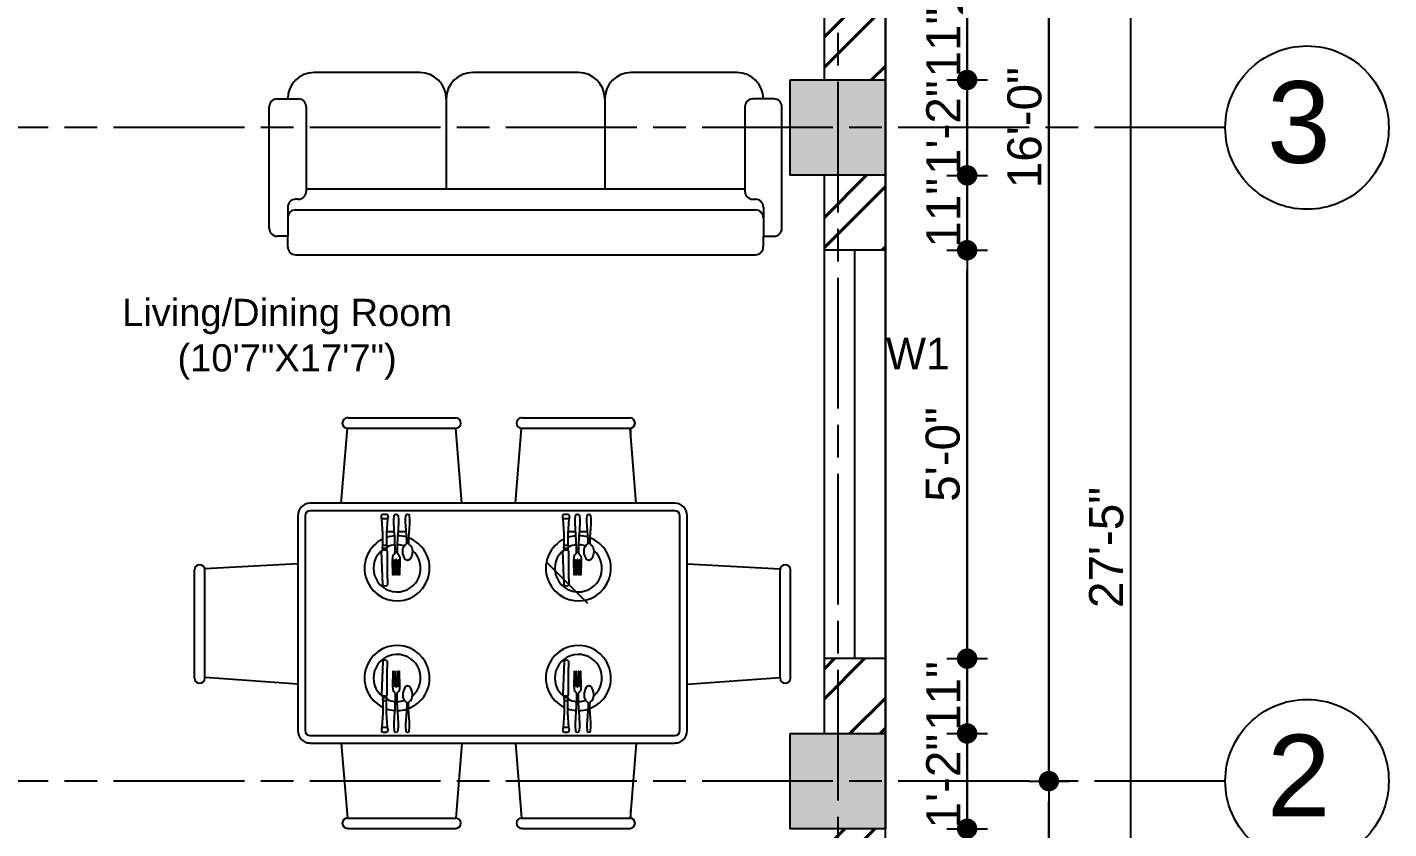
# Model space of a CAD drawing. Header units: inches. Extents: x 115570 to 265311, y 61168 to 314550.
# Drawn here: x 150436.3 to 150636.2, y 81296.6 to 81414.4 of the extents above; entities that cross this region are included whole.
import ezdxf

# ---------------------------------------------------------------- set-up
doc = ezdxf.new("R2010")
doc.units = ezdxf.units.IN
doc.header["$MEASUREMENT"] = 0
doc.linetypes.add('ACAD_ISO08W100', pattern=[36, 24, -3, 6, -3])
doc.layers.get('0').update_dxf_attribs({"lineweight": 25})
doc.layers.add('0 wall', color=7, linetype='Continuous', lineweight=40)
doc.layers.add('0_center line', color=4, linetype='ACAD_ISO08W100', transparency=0.5)
doc.layers.add('doors and windows', color=240, linetype='Continuous')
doc.styles.add('arial.', font='arial.ttf')
doc.styles.add('bimal', font='comic.ttf')
doc.styles.get("Standard").update_dxf_attribs({"font": 'arial.ttf'})
doc.dimstyles.new('interior dimension', dxfattribs={"dimscale": 0, "dimtxt": 5, "dimasz": 3, "dimexe": 3, "dimexo": 3, "dimgap": 1, "dimtad": 1, "dimdec": 0, "dimrnd": 0.25, "dimzin": 3, "dimdsep": 46, "dimlunit": 4, "dimtxsty": 'arial.', "dimblk": 'DOT', "dimcen": 3, "dimdle": 6, "dimclrd": 4, "dimclre": 256, "dimclrt": 7, "dimazin": 0, "dimtfac": 1, "dimtdec": 0, "dimtix": 1, "dimtmove": 2, "dimatfit": 3, "dimfxl": 3, "dimfxlon": 1, "dimtolj": 1, "dimtzin": 0, "dimlwd": -1, "dimlwe": -1, "dimarcsym": 0})
pattern_1 = [(45, (43013.2385, 46726.909), (-6.6291261, 6.6291261), []), (45, (43017.658, 46726.909), (-6.6291261, 6.6291261), [])]

# ---------------------------------------------------------------- blocks, each defined once
blk = doc.blocks.new('_Dot')
at = {"color": 0, "linetype": 'ByBlock', "lineweight": -2}
blk.add_line((-0.5, 0), (-1, 0), dxfattribs=at)
at = {"color": 0, "linetype": 'ByBlock', "const_width": 0.5}
blk.add_lwpolyline([(-0.25, 0, 1), (0.25, 0, 1)], format="xyb", close=True, dxfattribs=at)
blk = doc.blocks.new('*D331')
at = {"transparency": 16777216}
for p, q in [((150421.56, 81285.63), (150421.56, 81279.63)), ((150460.56, 81282.63), (150460.56, 81285.63))]:
    blk.add_line(p, q, dxfattribs=at)
at = {"color": 4, "transparency": 16777216}
blk.add_line((150457.56, 81282.63), (150424.56, 81282.63), dxfattribs=at)
at = {"layer": 'Defpoints', "color": 0, "transparency": 16777216}
for p in [(150421.56, 81296.61), (150421.56, 81282.63), (150460.56, 81282.6)]:
    blk.add_point(p, dxfattribs=at)
at = {"color": 4, "transparency": 16777216, "xscale": 3, "yscale": 3, "zscale": 3, "rotation": 180}
blk.add_blockref('_Dot', (150421.56, 81282.63), dxfattribs=at)
at = {"color": 4, "transparency": 16777216, "xscale": 3, "yscale": 3, "zscale": 3}
blk.add_blockref('_Dot', (150460.56, 81282.63), dxfattribs=at)
at = {"color": 7, "transparency": 16777216, "insert": (150441.06, 81286.18), "char_height": 5, "attachment_point": 5, "style": 'arial.'}
blk.add_mtext('\\A1;3\'-3"', dxfattribs=at)
blk = doc.blocks.new('*D346')
at = {"transparency": 16777216}
for p, q in [((150571.31, 81296.61), (150577.31, 81296.61)), ((150571.31, 81223.27), (150577.31, 81223.27))]:
    blk.add_line(p, q, dxfattribs=at)
at = {"color": 4, "transparency": 16777216}
blk.add_line((150574.31, 81226.27), (150574.31, 81293.61), dxfattribs=at)
at = {"layer": 'Defpoints', "color": 0, "transparency": 16777216}
for p in [(150562.31, 81296.61), (150574.31, 81296.61), (150562.31, 81223.27)]:
    blk.add_point(p, dxfattribs=at)
at = {"color": 4, "transparency": 16777216, "xscale": 3, "yscale": 3, "zscale": 3}
for p, rotation in [((150574.31, 81296.61), 90), ((150574.31, 81223.27), 270)]:
    blk.add_blockref('_Dot', p, dxfattribs=dict(at, rotation=rotation))
at = {"color": 7, "transparency": 16777216, "insert": (150570.75, 81259.94), "char_height": 5, "attachment_point": 5, "rotation": 90, "style": 'arial.'}
blk.add_mtext('\\A1;6\'-1"', dxfattribs=at)
blk = doc.blocks.new('*D347')
at = {"color": 4, "transparency": 16777216}
for p, q in [((150574.31, 81313.61), (150574.31, 81316.61)), ((150574.31, 81296.61), (150574.31, 81310.61)), ((150574.31, 81293.61), (150574.31, 81290.61))]:
    blk.add_line(p, q, dxfattribs=at)
at = {"transparency": 16777216}
for p, q in [((150571.31, 81310.61), (150577.31, 81310.61)), ((150571.31, 81296.61), (150577.31, 81296.61))]:
    blk.add_line(p, q, dxfattribs=at)
at = {"layer": 'Defpoints', "color": 0, "transparency": 16777216}
for p in [(150562.31, 81310.61), (150574.31, 81310.61), (150562.31, 81296.61)]:
    blk.add_point(p, dxfattribs=at)
at = {"color": 4, "transparency": 16777216, "xscale": 3, "yscale": 3, "zscale": 3}
for p, rotation in [((150574.31, 81310.61), 270), ((150574.31, 81296.61), 90)]:
    blk.add_blockref('_Dot', p, dxfattribs=dict(at, rotation=rotation))
at = {"color": 7, "transparency": 16777216, "insert": (150570.8, 81303.61), "char_height": 5, "attachment_point": 5, "rotation": 90, "style": 'arial.'}
blk.add_mtext('\\A1;1\'-2"', dxfattribs=at)
blk = doc.blocks.new('*D348')
at = {"color": 4, "transparency": 16777216}
for p, q in [((150574.31, 81324.6), (150574.31, 81327.6)), ((150574.31, 81310.61), (150574.31, 81321.6)), ((150574.31, 81307.61), (150574.31, 81304.61))]:
    blk.add_line(p, q, dxfattribs=at)
at = {"transparency": 16777216}
for p, q in [((150571.31, 81321.6), (150577.31, 81321.6)), ((150571.31, 81310.61), (150577.31, 81310.61))]:
    blk.add_line(p, q, dxfattribs=at)
at = {"layer": 'Defpoints', "color": 0, "transparency": 16777216}
for p in [(150562.31, 81321.6), (150574.31, 81321.6), (150562.31, 81310.61)]:
    blk.add_point(p, dxfattribs=at)
at = {"color": 4, "transparency": 16777216, "xscale": 3, "yscale": 3, "zscale": 3}
for p, rotation in [((150574.31, 81321.6), 270), ((150574.31, 81310.61), 90)]:
    blk.add_blockref('_Dot', p, dxfattribs=dict(at, rotation=rotation))
at = {"color": 7, "transparency": 16777216, "insert": (150570.8, 81316.11), "char_height": 5, "attachment_point": 5, "rotation": 90, "style": 'arial.'}
blk.add_mtext('\\A1;11"', dxfattribs=at)
blk = doc.blocks.new('*D349')
at = {"transparency": 16777216}
for p, q in [((150571.31, 81381.6), (150577.31, 81381.6)), ((150571.31, 81321.6), (150577.31, 81321.6))]:
    blk.add_line(p, q, dxfattribs=at)
at = {"color": 4, "transparency": 16777216}
blk.add_line((150574.31, 81324.6), (150574.31, 81378.6), dxfattribs=at)
at = {"layer": 'Defpoints', "color": 0, "transparency": 16777216}
for p in [(150562.31, 81381.6), (150574.31, 81381.6), (150562.31, 81321.6)]:
    blk.add_point(p, dxfattribs=at)
at = {"color": 4, "transparency": 16777216, "xscale": 3, "yscale": 3, "zscale": 3}
for p, rotation in [((150574.31, 81381.6), 90), ((150574.31, 81321.6), 270)]:
    blk.add_blockref('_Dot', p, dxfattribs=dict(at, rotation=rotation))
at = {"color": 7, "transparency": 16777216, "insert": (150570.75, 81351.6), "char_height": 5, "attachment_point": 5, "rotation": 90, "style": 'arial.'}
blk.add_mtext('\\A1;5\'-0"', dxfattribs=at)
blk = doc.blocks.new('*D350')
at = {"color": 4, "transparency": 16777216}
for p, q in [((150574.31, 81395.6), (150574.31, 81398.6)), ((150574.31, 81381.6), (150574.31, 81392.6)), ((150574.31, 81378.6), (150574.31, 81375.6))]:
    blk.add_line(p, q, dxfattribs=at)
at = {"transparency": 16777216}
for p, q in [((150571.31, 81392.6), (150577.31, 81392.6)), ((150571.31, 81381.6), (150577.31, 81381.6))]:
    blk.add_line(p, q, dxfattribs=at)
at = {"layer": 'Defpoints', "color": 0, "transparency": 16777216}
for p in [(150562.31, 81392.6), (150574.31, 81392.6), (150562.31, 81381.6)]:
    blk.add_point(p, dxfattribs=at)
at = {"color": 4, "transparency": 16777216, "xscale": 3, "yscale": 3, "zscale": 3}
for p, rotation in [((150574.31, 81392.6), 270), ((150574.31, 81381.6), 90)]:
    blk.add_blockref('_Dot', p, dxfattribs=dict(at, rotation=rotation))
at = {"color": 7, "transparency": 16777216, "insert": (150570.8, 81387.1), "char_height": 5, "attachment_point": 5, "rotation": 90, "style": 'arial.'}
blk.add_mtext('\\A1;11"', dxfattribs=at)
blk = doc.blocks.new('*D351')
at = {"color": 4, "transparency": 16777216}
for p, q in [((150574.31, 81409.61), (150574.31, 81412.61)), ((150574.31, 81392.6), (150574.31, 81406.61)), ((150574.31, 81389.6), (150574.31, 81386.6))]:
    blk.add_line(p, q, dxfattribs=at)
at = {"transparency": 16777216}
for p, q in [((150571.31, 81406.61), (150577.31, 81406.61)), ((150571.31, 81392.6), (150577.31, 81392.6))]:
    blk.add_line(p, q, dxfattribs=at)
at = {"layer": 'Defpoints', "color": 0, "transparency": 16777216}
for p in [(150562.31, 81406.61), (150574.31, 81406.61), (150562.31, 81392.6)]:
    blk.add_point(p, dxfattribs=at)
at = {"color": 4, "transparency": 16777216, "xscale": 3, "yscale": 3, "zscale": 3}
for p, rotation in [((150574.31, 81406.61), 270), ((150574.31, 81392.6), 90)]:
    blk.add_blockref('_Dot', p, dxfattribs=dict(at, rotation=rotation))
at = {"color": 7, "transparency": 16777216, "insert": (150570.8, 81399.61), "char_height": 5, "attachment_point": 5, "rotation": 90, "style": 'arial.'}
blk.add_mtext('\\A1;1\'-2"', dxfattribs=at)
blk = doc.blocks.new('*D352')
at = {"color": 4, "transparency": 16777216}
for p, q in [((150574.31, 81420.61), (150574.31, 81423.61)), ((150574.31, 81406.61), (150574.31, 81417.61)), ((150574.31, 81403.61), (150574.31, 81400.61))]:
    blk.add_line(p, q, dxfattribs=at)
at = {"transparency": 16777216}
for p, q in [((150571.31, 81417.61), (150577.31, 81417.61)), ((150571.31, 81406.61), (150577.31, 81406.61))]:
    blk.add_line(p, q, dxfattribs=at)
at = {"layer": 'Defpoints', "color": 0, "transparency": 16777216}
for p in [(150562.31, 81417.61), (150574.31, 81417.61), (150562.31, 81406.61)]:
    blk.add_point(p, dxfattribs=at)
at = {"color": 4, "transparency": 16777216, "xscale": 3, "yscale": 3, "zscale": 3}
for p, rotation in [((150574.31, 81417.61), 270), ((150574.31, 81406.61), 90)]:
    blk.add_blockref('_Dot', p, dxfattribs=dict(at, rotation=rotation))
at = {"color": 7, "transparency": 16777216, "insert": (150570.8, 81412.11), "char_height": 5, "attachment_point": 5, "rotation": 90, "style": 'arial.'}
blk.add_mtext('\\A1;11"', dxfattribs=at)
blk = doc.blocks.new('*D356')
at = {"transparency": 16777216}
for p, q in [((150583.31, 81303.61), (150589.31, 81303.61)), ((150583.31, 81180.27), (150589.31, 81180.27))]:
    blk.add_line(p, q, dxfattribs=at)
at = {"color": 4, "transparency": 16777216}
blk.add_line((150586.31, 81183.27), (150586.31, 81300.61), dxfattribs=at)
at = {"layer": 'Defpoints', "color": 0, "transparency": 16777216}
for p in [(150562.31, 81303.61), (150586.31, 81303.61), (150562.31, 81180.27)]:
    blk.add_point(p, dxfattribs=at)
at = {"color": 4, "transparency": 16777216, "xscale": 3, "yscale": 3, "zscale": 3}
for p, rotation in [((150586.31, 81303.61), 90), ((150586.31, 81180.27), 270)]:
    blk.add_blockref('_Dot', p, dxfattribs=dict(at, rotation=rotation))
at = {"color": 7, "transparency": 16777216, "insert": (150582.75, 81241.94), "char_height": 5, "attachment_point": 5, "rotation": 90, "style": 'arial.'}
blk.add_mtext('\\A1;10\'-3"', dxfattribs=at)
blk = doc.blocks.new('*D357')
at = {"transparency": 16777216}
for p, q in [((150583.31, 81495.61), (150589.31, 81495.61)), ((150583.31, 81303.61), (150589.31, 81303.61))]:
    blk.add_line(p, q, dxfattribs=at)
at = {"color": 4, "transparency": 16777216}
blk.add_line((150586.31, 81306.61), (150586.31, 81492.61), dxfattribs=at)
at = {"layer": 'Defpoints', "color": 0, "transparency": 16777216}
for p in [(150562.31, 81495.61), (150586.31, 81495.61), (150562.31, 81303.61)]:
    blk.add_point(p, dxfattribs=at)
at = {"color": 4, "transparency": 16777216, "xscale": 3, "yscale": 3, "zscale": 3}
for p, rotation in [((150586.31, 81495.61), 90), ((150586.31, 81303.61), 270)]:
    blk.add_blockref('_Dot', p, dxfattribs=dict(at, rotation=rotation))
at = {"color": 7, "transparency": 16777216, "insert": (150582.75, 81399.61), "char_height": 5, "attachment_point": 5, "rotation": 90, "style": 'arial.'}
blk.add_mtext('\\A1;16\'-0"', dxfattribs=at)
blk = doc.blocks.new('*D358')
at = {"transparency": 16777216}
for p, q in [((150595.31, 81502.61), (150601.31, 81502.61)), ((150595.31, 81173.27), (150601.31, 81173.27))]:
    blk.add_line(p, q, dxfattribs=at)
at = {"color": 4, "transparency": 16777216}
blk.add_line((150598.31, 81499.61), (150598.31, 81176.27), dxfattribs=at)
at = {"layer": 'Defpoints', "color": 0, "transparency": 16777216}
for p in [(150562.31, 81502.61), (150562.31, 81173.27), (150598.31, 81173.27)]:
    blk.add_point(p, dxfattribs=at)
at = {"color": 4, "transparency": 16777216, "xscale": 3, "yscale": 3, "zscale": 3}
for p, rotation in [((150598.31, 81502.61), 90), ((150598.31, 81173.27), 270)]:
    blk.add_blockref('_Dot', p, dxfattribs=dict(at, rotation=rotation))
at = {"color": 7, "transparency": 16777216, "insert": (150594.75, 81337.94), "char_height": 5, "attachment_point": 5, "rotation": 90, "style": 'arial.'}
blk.add_mtext('\\A1;27\'-5"', dxfattribs=at)

msp = doc.modelspace()

# ---------------------------------------------------------------- hatches: boundary and pattern name
h = msp.add_hatch(color=256)
h.dxf.hatch_style = 1
h.paths.add_polyline_path([(150548.31, 81392.61), (150562.31, 81392.61), (150562.31, 81406.61), (150548.31, 81406.61)])
h = msp.add_hatch(color=256)
h.dxf.hatch_style = 1
h.paths.add_polyline_path([(150548.31, 81296.61), (150562.31, 81296.61), (150562.31, 81310.61), (150548.31, 81310.61)])
at = {"layer": '0 wall', "transparency": 33554585}
h = msp.add_hatch(dxfattribs=at)
h.set_pattern_fill('ANSI32', color=256, scale=25)
h.set_pattern_definition(pattern_1)
h.paths.add_polyline_path([(150562.31, 81417.61), (150553.31, 81417.61), (150553.31, 81406.61), (150562.31, 81406.61)])
h.paths.add_polyline_path([(150562.31, 81488.61), (150553.31, 81488.61), (150553.31, 81477.61), (150562.31, 81477.61)])
h.paths.add_polyline_path([(150548.31, 81502.61), (150538.93, 81502.61), (150538.93, 81493.61), (150548.31, 81493.61)])
h.paths.add_polyline_path([(150478.93, 81502.61), (150469.56, 81502.61), (150469.56, 81493.61), (150478.93, 81493.61)])
h = msp.add_hatch(dxfattribs=at)
h.set_pattern_fill('ANSI32', color=256, scale=25)
h.set_pattern_definition(pattern_1)
h.paths.add_polyline_path([(150562.31, 81392.61), (150553.31, 81392.61), (150553.31, 81381.6), (150562.31, 81381.6)])
h.paths.add_polyline_path([(150562.31, 81321.6), (150553.31, 81321.6), (150553.31, 81310.61), (150562.31, 81310.61)])
h = msp.add_hatch(dxfattribs=at)
h.set_pattern_fill('ANSI32', color=256, scale=25)
h.set_pattern_definition(pattern_1)
h.paths.add_polyline_path([(150314.18, 81182.27), (150280.81, 81182.27), (150280.81, 81173.27), (150314.18, 81173.27)])
h.paths.add_polyline_path([(150407.56, 81182.27), (150374.18, 81182.27), (150374.18, 81173.27), (150407.56, 81173.27), (150407.56, 81173.28)])
h.paths.add_polyline_path([(150454.93, 81182.27), (150421.56, 81182.27), (150421.56, 81173.27), (150454.93, 81173.27)])
h.paths.add_polyline_path([(150548.31, 81182.27), (150514.93, 81182.27), (150514.93, 81173.27), (150548.31, 81173.27)])
h.paths.add_polyline_path([(150562.31, 81296.6), (150562.31, 81296.61), (150553.31, 81296.61), (150553.31, 81282.61), (150460.56, 81282.6), (150460.56, 81278.6), (150553.31, 81278.61), (150553.31, 81223.27), (150562.31, 81223.27)])

# ---------------------------------------------------------------- linework, layer by layer
for p, q in [((150553.31, 81488.61), (150553.31, 81406.61)), ((150562.31, 81488.61), (150562.31, 81406.61)), ((150493.96, 81407.71), (150478.44, 81407.71)), ((150517.24, 81407.71), (150501.72, 81407.71)), ((150540.52, 81407.71), (150525, 81407.71)), ((150473.01, 81403.83), (150476.12, 81403.83)), ((150497.84, 81403.83), (150497.84, 81390.64)), ((150521.12, 81403.83), (150521.12, 81390.64)), ((150545.95, 81403.83), (150542.84, 81403.83)), ((150471.85, 81384.82), (150471.85, 81402.66)), ((150477.28, 81402.66), (150477.28, 81390.25)), ((150541.68, 81402.66), (150541.68, 81390.25)), ((150547.11, 81384.82), (150547.11, 81402.66)), ((150553.31, 81392.6), (150553.31, 81310.6)), ((150562.31, 81392.6), (150562.31, 81310.6)), ((150477.28, 81390.64), (150541.68, 81390.64)), ((150474.57, 81387.92), (150474.57, 81385.98)), ((150476.12, 81389.08), (150475.73, 81389.08)), ((150475.73, 81387.53), (150543.23, 81387.53)), ((150542.84, 81389.08), (150543.23, 81389.08)), ((150544.4, 81387.92), (150544.4, 81385.98)), ((150474.57, 81386.37), (150474.57, 81383.65)), ((150544.4, 81386.37), (150544.4, 81383.65)), ((150474.57, 81383.65), (150473.01, 81383.65)), ((150474.57, 81382.1), (150474.57, 81383.65)), ((150544.4, 81382.1), (150544.4, 81383.65)), ((150544.4, 81383.65), (150545.95, 81383.65)), ((150475.73, 81380.94), (150543.23, 81380.94)), ((150482.42, 81344.43), (150483.32, 81355.45)), ((150483.44, 81356.98), (150483.32, 81356.98)), ((150483.32, 81355.45), (150499.25, 81355.45)), ((150483.44, 81356.98), (150499.12, 81356.98)), ((150499.12, 81356.98), (150499.12, 81356.98)), ((150499.12, 81356.98), (150499.24, 81356.98)), ((150500.14, 81344.43), (150499.25, 81355.45)), ((150508, 81344.43), (150508.89, 81355.45)), ((150509.02, 81356.98), (150508.9, 81356.98)), ((150508.9, 81355.45), (150524.83, 81355.45)), ((150509.02, 81356.98), (150524.7, 81356.98)), ((150524.7, 81356.98), (150524.82, 81356.98)), ((150524.7, 81356.98), (150524.7, 81356.98)), ((150525.72, 81344.43), (150524.83, 81355.45)), ((150524.93, 81354.21), (150524.93, 81355.46)), ((150508.55, 81351.2), (150508.63, 81351.2)), ((150525.09, 81351.2), (150525.17, 81351.2)), ((150531.4, 81344.43), (150477.86, 81344.43)), ((150531.4, 81343.33), (150477.86, 81343.33)), ((150476.04, 81342.6), (150476.04, 81311.03)), ((150477.13, 81342.6), (150477.13, 81311.03)), ((150489.23, 81342.13), (150488.39, 81342.13)), ((150515.85, 81342.13), (150515.01, 81342.13)), ((150532.13, 81311.03), (150532.13, 81342.6)), ((150533.22, 81311.03), (150533.22, 81342.6)), ((150490.22, 81340.25), (150489.11, 81340.25)), ((150491.98, 81340.25), (150490.75, 81340.25)), ((150516.84, 81340.25), (150515.73, 81340.25)), ((150518.6, 81340.25), (150517.37, 81340.25)), ((150489.09, 81338.22), (150488.53, 81338.22)), ((150489.09, 81337.8), (150488.53, 81337.8)), ((150489.09, 81337.52), (150488.53, 81337.52)), ((150490.35, 81337.73), (150490.62, 81337.73)), ((150490.62, 81337.25), (150490.35, 81337.25)), ((150492.28, 81338.94), (150492.05, 81338.94)), ((150492.28, 81338.58), (150492.05, 81338.58)), ((150515.71, 81338.22), (150515.15, 81338.22)), ((150515.71, 81337.8), (150515.15, 81337.8)), ((150515.71, 81337.52), (150515.15, 81337.52)), ((150516.97, 81337.73), (150517.24, 81337.73)), ((150517.24, 81337.25), (150516.97, 81337.25)), ((150518.9, 81338.94), (150518.67, 81338.94)), ((150518.9, 81338.58), (150518.67, 81338.58)), ((150476.04, 81335.55), (150462.39, 81334.77)), ((150518.65, 81329.69), (150512.65, 81335.69)), ((150533.22, 81335.55), (150546.87, 81334.77)), ((150460.88, 81318.73), (150460.88, 81334.66)), ((150462.41, 81334.53), (150462.41, 81334.65)), ((150462.41, 81318.85), (150462.41, 81334.53)), ((150462.41, 81334.53), (150462.41, 81334.53)), ((150546.85, 81334.53), (150546.85, 81334.65)), ((150546.85, 81318.85), (150546.85, 81334.53)), ((150546.85, 81334.53), (150546.85, 81334.53)), ((150548.38, 81318.73), (150548.38, 81334.66)), ((150462.41, 81318.85), (150462.41, 81318.73)), ((150476.04, 81317.84), (150462.41, 81318.85)), ((150533.22, 81317.84), (150546.85, 81318.85)), ((150546.85, 81318.85), (150546.85, 81318.73)), ((150489.09, 81316.11), (150488.53, 81316.11)), ((150489.09, 81315.83), (150488.53, 81315.83)), ((150489.09, 81315.41), (150488.53, 81315.41)), ((150490.62, 81316.38), (150490.35, 81316.38)), ((150490.35, 81315.9), (150490.62, 81315.9)), ((150515.71, 81316.11), (150515.15, 81316.11)), ((150515.71, 81315.83), (150515.15, 81315.83)), ((150515.71, 81315.41), (150515.15, 81315.41)), ((150517.24, 81316.38), (150516.97, 81316.38)), ((150516.97, 81315.9), (150517.24, 81315.9)), ((150492.28, 81315.04), (150492.05, 81315.04)), ((150492.28, 81314.69), (150492.05, 81314.69)), ((150518.9, 81315.04), (150518.67, 81315.04)), ((150518.9, 81314.69), (150518.67, 81314.69)), ((150489.23, 81311.5), (150488.39, 81311.5)), ((150515.85, 81311.5), (150515.01, 81311.5)), ((150477.86, 81310.3), (150531.4, 81310.3)), ((150477.86, 81309.2), (150531.4, 81309.2)), ((150482.42, 81309.2), (150483.32, 81298.17)), ((150500.14, 81309.2), (150499.25, 81298.18)), ((150508, 81309.2), (150508.89, 81298.17)), ((150525.72, 81309.2), (150524.83, 81298.18)), ((150499.51, 81302.43), (150499.59, 81302.43)), ((150525.09, 81302.43), (150525.17, 81302.43)), ((150524.93, 81298.17), (150524.93, 81299.41)), ((150483.32, 81298.18), (150499.25, 81298.18)), ((150508.9, 81298.18), (150524.83, 81298.18)), ((150483.44, 81296.65), (150483.32, 81296.65)), ((150483.44, 81296.65), (150499.12, 81296.65)), ((150499.12, 81296.65), (150499.24, 81296.65)), ((150499.12, 81296.65), (150499.12, 81296.65)), ((150509.02, 81296.65), (150508.9, 81296.65)), ((150509.02, 81296.65), (150524.7, 81296.65)), ((150524.7, 81296.65), (150524.82, 81296.65)), ((150524.7, 81296.65), (150524.7, 81296.65))]:
    msp.add_line(p, q)
at = {"transparency": 33554508}
for points in [[(150230.81, 81538.61), (150598.31, 81538.61), (150598.31, 81137.27), (150230.81, 81137.27)], [(150242.81, 81526.61), (150586.31, 81526.61), (150586.31, 81149.27), (150242.81, 81149.27)], [(150254.81, 81514.61), (150574.31, 81514.61), (150574.31, 81161.27), (150254.81, 81161.27)]]:
    msp.add_lwpolyline(points, close=True, dxfattribs=at)
for points in [[(150266.81, 81173.28), (150562.31, 81173.28), (150562.31, 81502.61), (150266.81, 81502.61)], [(150548.31, 81406.61), (150562.31, 81406.61), (150562.31, 81392.61), (150548.31, 81392.61)], [(150548.31, 81310.61), (150562.31, 81310.61), (150562.31, 81296.61), (150548.31, 81296.61)]]:
    msp.add_lwpolyline(points, close=True)
for points in [[(150489.23, 81342.76, -0.204141), (150489.23, 81342.13), (150489.09, 81339.97), (150489.09, 81338.22), (150489.16, 81337.94), (150489.09, 81337.8), (150489.09, 81337.52), (150489.16, 81337.32, 0.015744), (150489.23, 81332.42, -0.538165), (150488.53, 81332.42), (150488.32, 81337.32), (150488.53, 81337.52), (150488.53, 81337.8), (150488.46, 81337.94), (150488.53, 81338.22), (150488.53, 81339.97), (150488.39, 81342.13, -0.204141), (150488.39, 81342.76), (150488.6, 81342.83), (150489.02, 81342.83)], [(150492.46, 81342.03), (150492.46, 81341.55, 0.013852), (150492.28, 81338.94), (150492.28, 81338.58, 0.321801), (150492.49, 81338.29, -0.220637), (150492.85, 81337.7, -0.151079), (150492.58, 81336.29, -0.601255), (150491.75, 81336.29, -0.098298), (150491.45, 81337.28, -0.173345), (150491.66, 81338.11, -0.127575), (150491.93, 81338.35, 0.108886), (150492.05, 81338.58), (150492.05, 81338.94, 0.013852), (150491.87, 81341.55), (150491.87, 81342.03), (150491.93, 81342.62, -0.903848), (150492.4, 81342.62)], [(150515.85, 81342.76, -0.204141), (150515.85, 81342.13), (150515.71, 81339.97), (150515.71, 81338.22), (150515.78, 81337.94), (150515.71, 81337.8), (150515.71, 81337.52), (150515.78, 81337.32, 0.015744), (150515.85, 81332.42, -0.538165), (150515.15, 81332.42), (150514.95, 81337.32), (150515.15, 81337.52), (150515.15, 81337.8), (150515.08, 81337.94), (150515.15, 81338.22), (150515.15, 81339.97), (150515.01, 81342.13, -0.204141), (150515.01, 81342.76), (150515.22, 81342.83), (150515.64, 81342.83)], [(150519.08, 81342.03), (150519.08, 81341.55, 0.013852), (150518.9, 81338.94), (150518.9, 81338.58, 0.321801), (150519.11, 81338.29, -0.220637), (150519.47, 81337.7, -0.151079), (150519.2, 81336.29, -0.601255), (150518.37, 81336.29, -0.098298), (150518.07, 81337.28, -0.173345), (150518.28, 81338.11, -0.127575), (150518.55, 81338.35, 0.108886), (150518.67, 81338.58), (150518.67, 81338.94, 0.013852), (150518.49, 81341.55), (150518.49, 81342.03), (150518.55, 81342.62, -0.903848), (150519.02, 81342.62)], [(150489.23, 81310.86, 0.204141), (150489.23, 81311.5), (150489.09, 81313.66), (150489.09, 81315.41), (150489.16, 81315.69), (150489.09, 81315.83), (150489.09, 81316.11), (150489.16, 81316.31, -0.015744), (150489.23, 81321.2, 0.538165), (150488.53, 81321.2), (150488.32, 81316.31), (150488.53, 81316.11), (150488.53, 81315.83), (150488.46, 81315.69), (150488.53, 81315.41), (150488.53, 81313.66), (150488.39, 81311.5, 0.204141), (150488.39, 81310.86), (150488.6, 81310.79), (150489.02, 81310.79)], [(150515.85, 81310.86, 0.204141), (150515.85, 81311.5), (150515.71, 81313.66), (150515.71, 81315.41), (150515.78, 81315.69), (150515.71, 81315.83), (150515.71, 81316.11), (150515.78, 81316.31, -0.015744), (150515.85, 81321.2, 0.538165), (150515.15, 81321.2), (150514.95, 81316.31), (150515.15, 81316.11), (150515.15, 81315.83), (150515.08, 81315.69), (150515.15, 81315.41), (150515.15, 81313.66), (150515.01, 81311.5, 0.204141), (150515.01, 81310.86), (150515.22, 81310.79), (150515.64, 81310.79)], [(150492.46, 81311.6), (150492.46, 81312.08, -0.013852), (150492.28, 81314.69), (150492.28, 81315.04, -0.321801), (150492.49, 81315.34, 0.220637), (150492.85, 81315.93, 0.151079), (150492.58, 81317.34, 0.601255), (150491.75, 81317.34, 0.098298), (150491.45, 81316.34, 0.173345), (150491.66, 81315.52, 0.127575), (150491.93, 81315.28, -0.108886), (150492.05, 81315.04), (150492.05, 81314.69, -0.013852), (150491.87, 81312.08), (150491.87, 81311.6), (150491.93, 81311.01, 0.903848), (150492.4, 81311.01)], [(150519.08, 81311.6), (150519.08, 81312.08, -0.013852), (150518.9, 81314.69), (150518.9, 81315.04, -0.321801), (150519.11, 81315.34, 0.220637), (150519.47, 81315.93, 0.151079), (150519.2, 81317.34, 0.601255), (150518.37, 81317.34, 0.098298), (150518.07, 81316.34, 0.173345), (150518.28, 81315.52, 0.127575), (150518.55, 81315.28, -0.108886), (150518.67, 81315.04), (150518.67, 81314.69, -0.013852), (150518.49, 81312.08), (150518.49, 81311.6), (150518.55, 81311.01, 0.903848), (150519.02, 81311.01)]]:
    msp.add_lwpolyline(points, format="xyb", close=True)
for points in [[(150490.76, 81342.61), (150490.83, 81341.92), (150490.83, 81341.36, 0.012883), (150490.62, 81337.73), (150490.62, 81337.25, 0.236068), (150490.9, 81336.82, -0.098033), (150491.04, 81336.06), (150490.97, 81333.89), (150490.9, 81333.89), (150490.83, 81336.06), (150490.76, 81336.06), (150490.69, 81333.89), (150490.62, 81333.89), (150490.55, 81336.13), (150490.48, 81336.2), (150490.42, 81336.13), (150490.35, 81333.89), (150490.28, 81333.89), (150490.21, 81336.06), (150490.14, 81336.06), (150490.07, 81333.89), (150490, 81333.89), (150489.93, 81336.06), (150490.07, 81336.82, 0.236068), (150490.35, 81337.25), (150490.35, 81337.73, 0.012883), (150490.14, 81341.36), (150490.14, 81341.92), (150490.21, 81342.61, -0.761905), (150490.76, 81342.61, -0.027392)], [(150517.38, 81342.61), (150517.45, 81341.92), (150517.45, 81341.36, 0.012883), (150517.24, 81337.73), (150517.24, 81337.25, 0.236068), (150517.52, 81336.82, -0.098033), (150517.66, 81336.06), (150517.59, 81333.89), (150517.52, 81333.89), (150517.45, 81336.06), (150517.38, 81336.06), (150517.31, 81333.89), (150517.24, 81333.89), (150517.17, 81336.13), (150517.1, 81336.2), (150517.04, 81336.13), (150516.97, 81333.89), (150516.9, 81333.89), (150516.83, 81336.06), (150516.76, 81336.06), (150516.69, 81333.89), (150516.62, 81333.89), (150516.55, 81336.06), (150516.69, 81336.82, 0.236068), (150516.97, 81337.25), (150516.97, 81337.73, 0.012883), (150516.76, 81341.36), (150516.76, 81341.92), (150516.83, 81342.61, -0.761905), (150517.38, 81342.61, -0.027392)], [(150490.76, 81311.01), (150490.83, 81311.71), (150490.83, 81312.26, -0.012883), (150490.62, 81315.9), (150490.62, 81316.38, -0.236068), (150490.9, 81316.8, 0.098033), (150491.04, 81317.57), (150490.97, 81319.73), (150490.9, 81319.73), (150490.83, 81317.57), (150490.76, 81317.57), (150490.69, 81319.73), (150490.62, 81319.73), (150490.55, 81317.5), (150490.48, 81317.43), (150490.42, 81317.5), (150490.35, 81319.73), (150490.28, 81319.73), (150490.21, 81317.57), (150490.14, 81317.57), (150490.07, 81319.73), (150490, 81319.73), (150489.93, 81317.57), (150490.07, 81316.8, -0.236068), (150490.35, 81316.38), (150490.35, 81315.9, -0.012883), (150490.14, 81312.26), (150490.14, 81311.71), (150490.21, 81311.01, 0.761905), (150490.76, 81311.01, 0.027392)], [(150517.38, 81311.01), (150517.45, 81311.71), (150517.45, 81312.26, -0.012883), (150517.24, 81315.9), (150517.24, 81316.38, -0.236068), (150517.52, 81316.8, 0.098033), (150517.66, 81317.57), (150517.59, 81319.73), (150517.52, 81319.73), (150517.45, 81317.57), (150517.38, 81317.57), (150517.31, 81319.73), (150517.24, 81319.73), (150517.17, 81317.5), (150517.1, 81317.43), (150517.04, 81317.5), (150516.97, 81319.73), (150516.9, 81319.73), (150516.83, 81317.57), (150516.76, 81317.57), (150516.69, 81319.73), (150516.62, 81319.73), (150516.55, 81317.57), (150516.69, 81316.8, -0.236068), (150516.97, 81316.38), (150516.97, 81315.9, -0.012883), (150516.76, 81312.26), (150516.76, 81311.71), (150516.83, 81311.01, 0.761905), (150517.38, 81311.01, 0.027392)]]:
    msp.add_lwpolyline(points, format="xyb")
for centre, radius, start, end in [((150478.44, 81403.83), 3.88, 90, 180), ((150493.96, 81403.83), 3.88, 0, 90), ((150501.72, 81403.83), 3.88, 90, 180), ((150517.24, 81403.83), 3.88, 0, 90), ((150525, 81403.83), 3.88, 90, 180), ((150540.52, 81403.83), 3.88, 0, 90), ((150473.01, 81402.66), 1.16, 90, 180), ((150476.12, 81402.66), 1.16, 0, 90), ((150542.84, 81402.66), 1.16, 90, 180), ((150545.95, 81402.66), 1.16, 0, 90), ((150476.12, 81390.25), 1.16, 270, 0), ((150542.84, 81390.25), 1.16, 180, 270), ((150475.73, 81387.92), 1.16, 90, 180), ((150475.73, 81386.37), 1.16, 90, 180), ((150543.23, 81387.92), 1.16, 0, 90), ((150543.23, 81386.37), 1.16, 0, 90), ((150473.01, 81384.82), 1.16, 180, 270), ((150545.95, 81384.82), 1.16, 270, 0), ((150475.73, 81382.1), 1.16, 180, 270), ((150543.23, 81382.1), 1.16, 270, 0), ((150483.35, 81356.21), 0.765, 92.4912, 267.9051), ((150499.21, 81356.21), 0.765, 272.0949, 87.5088), ((150508.93, 81356.21), 0.765, 92.4912, 267.9051), ((150524.79, 81356.21), 0.765, 272.0949, 87.5088), ((150477.86, 81342.6), 1.82, 90, 180), ((150477.86, 81342.6), 0.73, 90, 180), ((150531.4, 81342.6), 1.82, 0, 90), ((150531.4, 81342.6), 0.73, 0, 90), ((150490.62, 81334.87), 4.78, 115.9324, 69.431), ((150490.62, 81334.87), 4.78, 94.2705, 108.6319), ((150490.62, 81334.87), 4.78, 72.8832, 88.8974), ((150517.24, 81334.87), 4.78, 115.9324, 69.431), ((150517.24, 81334.87), 4.78, 94.2705, 108.6319), ((150517.24, 81334.87), 4.78, 72.8832, 88.8974), ((150490.62, 81334.87), 3.46, 127.1674, 49.5823), ((150490.62, 81334.87), 3.46, 94.809, 115.1624), ((150490.62, 81334.87), 3.46, 71.9365, 89.5719), ((150517.24, 81334.87), 3.46, 127.1674, 49.5823), ((150517.24, 81334.87), 3.46, 94.809, 115.1624), ((150517.24, 81334.87), 3.46, 71.9365, 89.5719), ((150461.64, 81334.62), 0.765, 2.4912, 177.9051), ((150547.62, 81334.62), 0.765, 2.0949, 177.5088), ((150490.62, 81318.76), 4.78, 290.569, 244.0676), ((150517.24, 81318.76), 4.78, 290.569, 244.0676), ((150490.62, 81318.76), 3.46, 310.4177, 232.8326), ((150517.24, 81318.76), 3.46, 310.4177, 232.8326), ((150461.64, 81318.76), 0.765, 182.0949, 357.5088), ((150547.62, 81318.76), 0.765, 182.4912, 357.9051), ((150490.62, 81318.76), 3.46, 244.8376, 265.191), ((150490.62, 81318.76), 3.46, 270.4281, 288.0635), ((150517.24, 81318.76), 3.46, 244.8376, 265.191), ((150517.24, 81318.76), 3.46, 270.4281, 288.0635), ((150490.62, 81318.76), 4.78, 251.3681, 265.7295), ((150490.62, 81318.76), 4.78, 271.1026, 287.1168), ((150517.24, 81318.76), 4.78, 251.3681, 265.7295), ((150517.24, 81318.76), 4.78, 271.1026, 287.1168), ((150477.86, 81311.03), 1.82, 180, 270), ((150477.86, 81311.03), 0.73, 180, 270), ((150531.4, 81311.03), 1.82, 270, 0), ((150531.4, 81311.03), 0.73, 270, 0), ((150483.35, 81297.42), 0.765, 92.0949, 267.5088), ((150499.21, 81297.42), 0.765, 272.4912, 87.9051), ((150508.93, 81297.42), 0.765, 92.0949, 267.5088), ((150524.79, 81297.42), 0.765, 272.4912, 87.9051)]:
    msp.add_arc(centre, radius, start, end)
at = {"layer": '0_center line', "ltscale": 0.8, "transparency": 33554559}
for p, q in [((150555.31, 81550.36), (150555.31, 81125.46)), ((150612.21, 81399.61), (150217.11, 81399.61)), ((150612.21, 81303.61), (150217.11, 81303.61))]:
    msp.add_line(p, q, dxfattribs=at)
at = {"layer": '0_center line', "ltscale": 100, "transparency": 33554687}
for centre in [(150624.21, 81399.61), (150624.21, 81303.61)]:
    msp.add_circle(centre, 12, dxfattribs=at)
at = {"layer": 'doors and windows', "transparency": 33554687}
for p, q in [((150562.31, 81381.6), (150553.31, 81381.6)), ((150557.81, 81321.6), (150557.81, 81381.6)), ((150562.31, 81321.6), (150553.31, 81321.6))]:
    msp.add_line(p, q, dxfattribs=at)

# ---------------------------------------------------------------- texts
at = {"insert": (150474.48, 81374.46), "char_height": 4, "attachment_point": 2}
msp.add_mtext('Living/Dining Room\\P(10\'7"X17\'7")', dxfattribs=at)
at = {"layer": '0_center line', "ltscale": 100, "transparency": 33554687}
for s, p in [('3', (150618.34, 81394.44)), ('2', (150618.34, 81298.44))]:
    msp.add_text(s, height=12, rotation=359.9287, dxfattribs=at).set_placement(p)
at = {"layer": 'doors and windows', "ltscale": 201, "transparency": 33554687, "insert": (150571.75, 81368.75), "char_height": 4.667, "width": 27.9727, "attachment_point": 3, "style": 'bimal'}
msp.add_mtext('W1', dxfattribs=at)

# ---------------------------------------------------------------- dimensions: what is measured, and where the dimension line sits
for base, p1, p2, picture, middle in [((150598.31, 81173.27), (150562.31, 81502.61), (150562.31, 81173.27), '*D358', (150594.75, 81337.94)), ((150586.31, 81495.61), (150562.31, 81303.61), (150562.31, 81495.61), '*D357', (150582.75, 81399.61)), ((150574.31, 81417.61), (150562.31, 81406.61), (150562.31, 81417.61), '*D352', (150570.8, 81412.11)), ((150574.31, 81406.61), (150562.31, 81392.6), (150562.31, 81406.61), '*D351', (150570.8, 81399.61)), ((150574.31, 81392.6), (150562.31, 81381.6), (150562.31, 81392.6), '*D350', (150570.8, 81387.1)), ((150574.31, 81381.6), (150562.31, 81321.6), (150562.31, 81381.6), '*D349', (150570.75, 81351.6)), ((150574.31, 81321.6), (150562.31, 81310.61), (150562.31, 81321.6), '*D348', (150570.8, 81316.11)), ((150574.31, 81310.61), (150562.31, 81296.61), (150562.31, 81310.61), '*D347', (150570.8, 81303.61)), ((150586.31, 81303.61), (150562.31, 81180.27), (150562.31, 81303.61), '*D356', (150582.75, 81241.94)), ((150574.31, 81296.61), (150562.31, 81223.27), (150562.31, 81296.61), '*D346', (150570.75, 81259.94))]:
    dim = msp.add_linear_dim(base=base, p1=p1, p2=p2, angle=90, dimstyle='interior dimension', override={"dimscale": 1})
    dim.commit()
    dim.dimension.update_dxf_attribs({"geometry": picture, "text_midpoint": middle})
dim = msp.add_linear_dim(base=(150421.56, 81282.63), p1=(150460.56, 81282.6), p2=(150421.56, 81296.61), dimstyle='interior dimension', override={"dimscale": 1})
dim.commit()
dim.dimension.update_dxf_attribs({"geometry": '*D331', "text_midpoint": (150441.06, 81286.18)})

doc.saveas('drawing.dxf')
